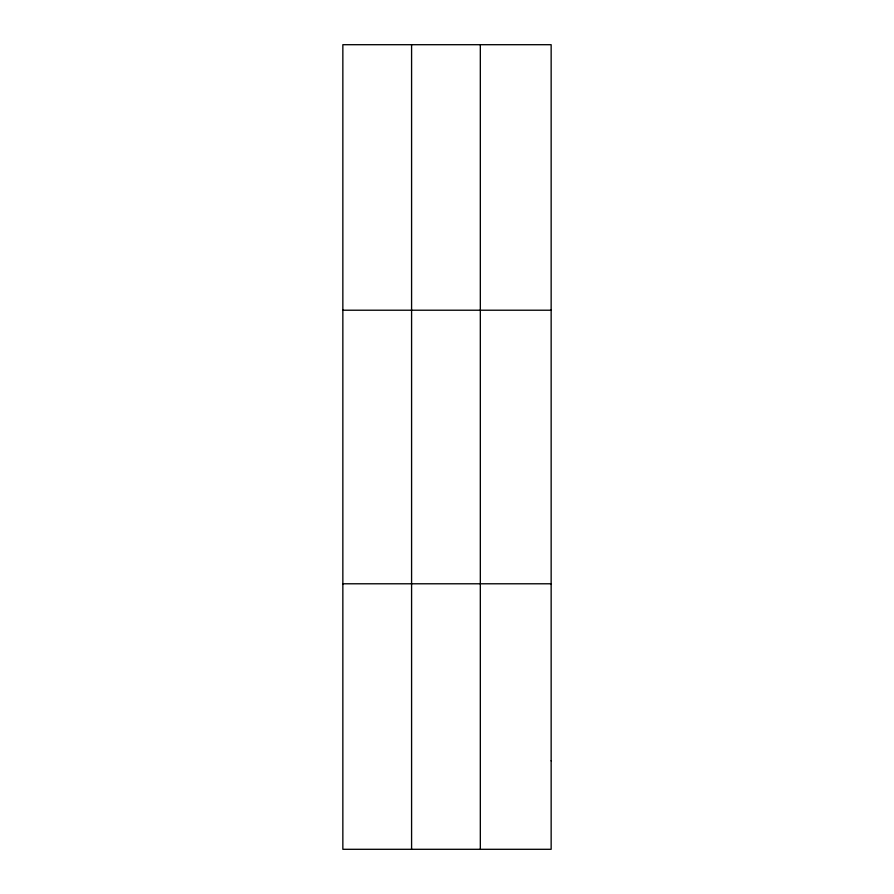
<?xml version="1.0" encoding="UTF-8"?>
<svg xmlns="http://www.w3.org/2000/svg" width="894" height="894" viewBox="0 0 894 894"><rect width="100%" height="100%" fill="white"/><g stroke="black" fill="none" stroke-linecap="round" stroke-linejoin="round"><path stroke-width="1.34" d="M411.586 44.7L411.586 849.3M480.324 44.7L480.324 849.3M342.849 310.218L551.151 310.218M342.849 583.782L551.151 583.782M551.151 760.794L551.151 849.3L342.849 849.3L342.849 44.7L551.151 44.7L551.151 760.794"/></g></svg>
